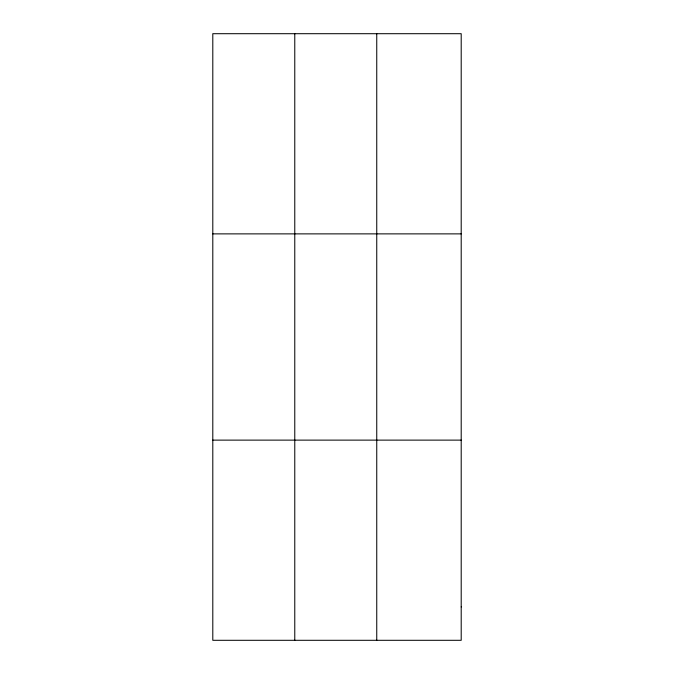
<?xml version="1.0" encoding="UTF-8"?>
<svg xmlns="http://www.w3.org/2000/svg" width="674" height="674" viewBox="0 0 674 674"><rect width="100%" height="100%" fill="white"/><g stroke="black" fill="none" stroke-linecap="round" stroke-linejoin="round"><path stroke-width="1.01" d="M294.774 33.7L294.774 640.3M376.749 33.7L376.749 640.3M212.799 233.878L461.201 233.878M212.799 440.122L461.201 440.122M461.201 606.937L461.201 640.3L212.799 640.3L212.799 33.7L461.201 33.7L461.201 606.937"/></g></svg>
